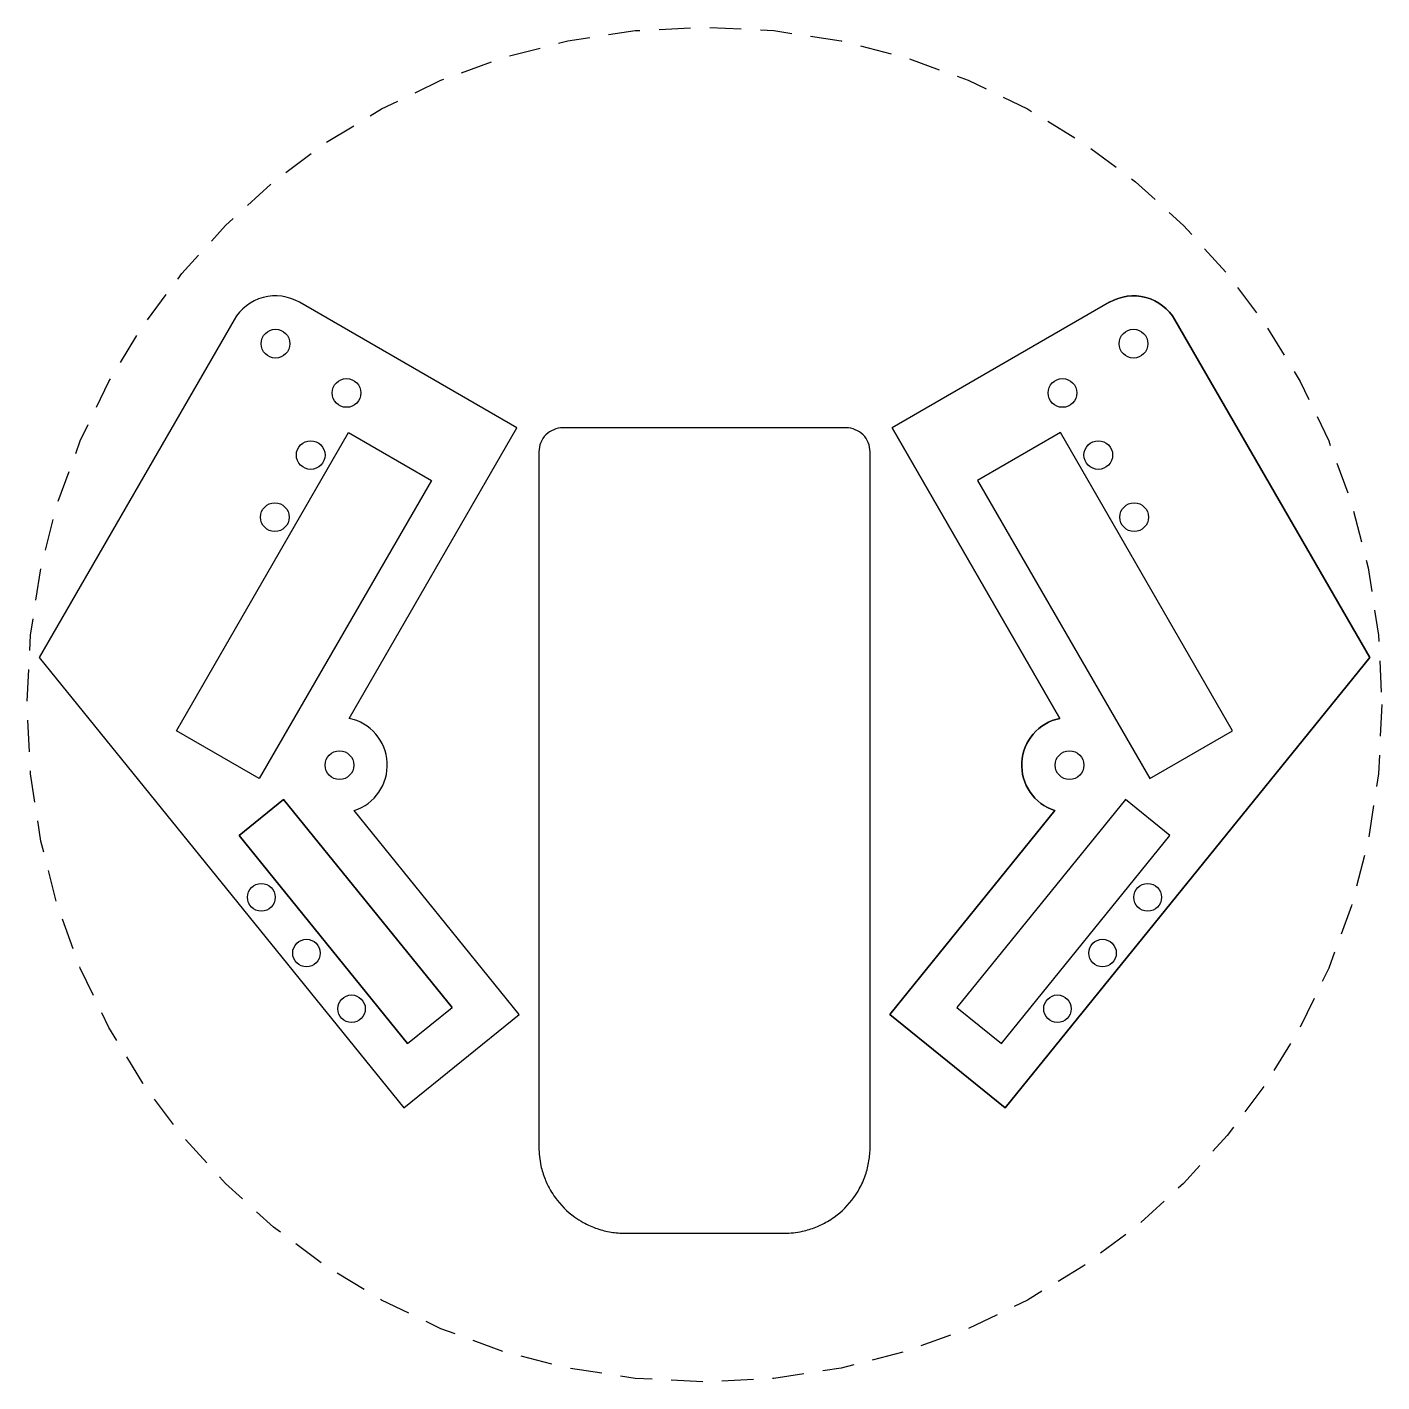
# Model space of a CAD drawing. Header units: inches. Extents: x -3.54 to 3.54, y -3.54 to 3.54.
import ezdxf

# ---------------------------------------------------------------- set-up
doc = ezdxf.new("R2010")
doc.units = ezdxf.units.IN
doc.header["$MEASUREMENT"] = 0
doc.linetypes.add('DASHED', pattern=[0.2067, 0.1654, -0.0413])

msp = doc.modelspace()

# ---------------------------------------------------------------- linework, layer by layer
msp.add_line((-0.4161, -2.7656), (0.4161, -2.7656))
for points in [[(-2.4606, 2.0124), (-3.48, 0.2467), (-1.5721, -2.1095), (-0.969, -1.6211), (-1.8323, -0.5551, 0.769173), (-1.8585, -0.0726), (-0.9812, 1.447), (-2.1191, 2.1039, 0.414214)], [(-2.4606, 2.0124), (-3.48, 0.2467), (-1.5721, -2.1095), (-0.969, -1.6211), (-1.8323, -0.5551, 0.769173), (-1.8585, -0.0726), (-0.9812, 1.447), (-2.1191, 2.1039, 0.414214)], [(1.8585, -0.0726, 0.769173), (1.8323, -0.5551), (0.969, -1.6211), (1.5721, -2.1095), (3.48, 0.2467), (2.4606, 2.0124, 0.414214), (2.1191, 2.1039), (0.9812, 1.447)], [(2.1191, 2.1039), (0.9812, 1.447), (1.8585, -0.0726, 0.769173), (1.8323, -0.5551), (0.969, -1.6211), (1.5721, -2.1095), (3.48, 0.2467), (2.4606, 2.0124, 0.414214)]]:
    msp.add_lwpolyline(points, format="xyb", close=True)
for points in [[(2.1191, 2.1039, -0.414214), (2.4606, 2.0124), (3.48, 0.2467), (1.5721, -2.1095), (0.969, -1.6211), (1.8323, -0.5551, -0.769173), (1.8585, -0.0726), (0.9812, 1.447)], [(0.8661, -2.3156), (0.8661, 1.322, 0.414214), (0.7411, 1.447), (-0.7411, 1.447, 0.414214), (-0.8661, 1.322), (-0.8661, -2.3156)]]:
    msp.add_lwpolyline(points, format="xyb")
for points in [[(-1.8617, 1.4219), (-1.4287, 1.1719), (-2.3287, -0.3869), (-2.7617, -0.1369)], [(1.8617, 1.4219), (1.4287, 1.1719), (2.3287, -0.3869), (2.7617, -0.1369)], [(-2.2017, -0.4961), (-2.4348, -0.6849), (-1.5538, -1.7729), (-1.3206, -1.5841)], [(-1.5538, -1.7729), (-1.3206, -1.5841), (-2.2017, -0.4961), (-2.4348, -0.6849)], [(2.2017, -0.4961), (1.3206, -1.5841), (1.5538, -1.7729), (2.4348, -0.6849)]]:
    msp.add_lwpolyline(points, close=True)
msp.add_lwpolyline([(-1.5538, -1.7729), (-2.4348, -0.6849), (-2.2017, -0.4961), (-1.3206, -1.5841)])
at = {"color": 2, "linetype": 'DASHED', "lineweight": 25, "true_color": 0xffff00}
msp.add_circle((0, 0), 3.5433, dxfattribs=at)
for centre, radius in [((-2.2441, 1.8874), 0.075), ((2.2441, 1.8874), 0.075), ((-1.8724, 1.6295), 0.075), ((1.8724, 1.6295), 0.075), ((-2.0599, 1.3047), 0.075), ((2.0599, 1.3047), 0.075), ((-2.2474, 0.98), 0.075), ((2.2474, 0.98), 0.075), ((-1.9094, -0.3173), 0.075), ((1.9094, -0.3173), 0.075), ((-2.3181, -1.0086), 0.072), ((2.3181, -1.0086), 0.072), ((-2.0821, -1.3), 0.072), ((2.0821, -1.3), 0.072), ((-1.8461, -1.5915), 0.072), ((1.8461, -1.5915), 0.072)]:
    msp.add_circle(centre, radius)
for centre, start, end in [((-0.4161, -2.3156), 215.65909, 234.34091), ((0.4161, -2.3156), 305.65909, 324.34091)]:
    msp.add_arc(centre, 0.45, start, end)
for points, knots in [([(-0.8661, -2.3156), (-0.8661, -2.348), (-0.8627, -2.3805), (-0.8504, -2.436), (-0.8433, -2.4594), (-0.826, -2.5027), (-0.8163, -2.5227), (-0.7978, -2.5545), (-0.79, -2.5664), (-0.7818, -2.578)], [-0.6630375, -0.6630375, -0.6630375, -0.6630375, -0.4242143, -0.4242143, -0.2501275, -0.2501275, -0.0962029, -0.0962029, 0, 0, 0, 0]), ([(0.7818, -2.578), (0.7919, -2.5639), (0.8011, -2.5492), (0.8228, -2.5102), (0.8336, -2.4856), (0.8503, -2.4366), (0.8563, -2.4122), (0.8642, -2.3638), (0.8661, -2.3397), (0.8661, -2.3156)], [-0.6615115, -0.6615115, -0.6615115, -0.6615115, -0.5443502, -0.5443502, -0.3568922, -0.3568922, -0.17589, -0.17589, 0.0015259, 0.0015259, 0.0015259, 0.0015259]), ([(-0.6785, -2.6813), (-0.6644, -2.6913), (-0.6497, -2.7006), (-0.6107, -2.7223), (-0.5862, -2.7331), (-0.5371, -2.7498), (-0.5127, -2.7558), (-0.4643, -2.7637), (-0.4402, -2.7656), (-0.4161, -2.7656)], [-0.6615115, -0.6615115, -0.6615115, -0.6615115, -0.5443502, -0.5443502, -0.3568922, -0.3568922, -0.17589, -0.17589, 0.0015259, 0.0015259, 0.0015259, 0.0015259]), ([(0.4161, -2.7656), (0.4485, -2.7656), (0.481, -2.7621), (0.5365, -2.7499), (0.5599, -2.7428), (0.6032, -2.7255), (0.6232, -2.7158), (0.655, -2.6973), (0.6669, -2.6895), (0.6785, -2.6813)], [-0.6630375, -0.6630375, -0.6630375, -0.6630375, -0.4242143, -0.4242143, -0.2501275, -0.2501275, -0.0962029, -0.0962029, 0, 0, 0, 0])]:
    msp.add_open_spline(points, degree=3, knots=knots)

doc.saveas('drawing.dxf')
